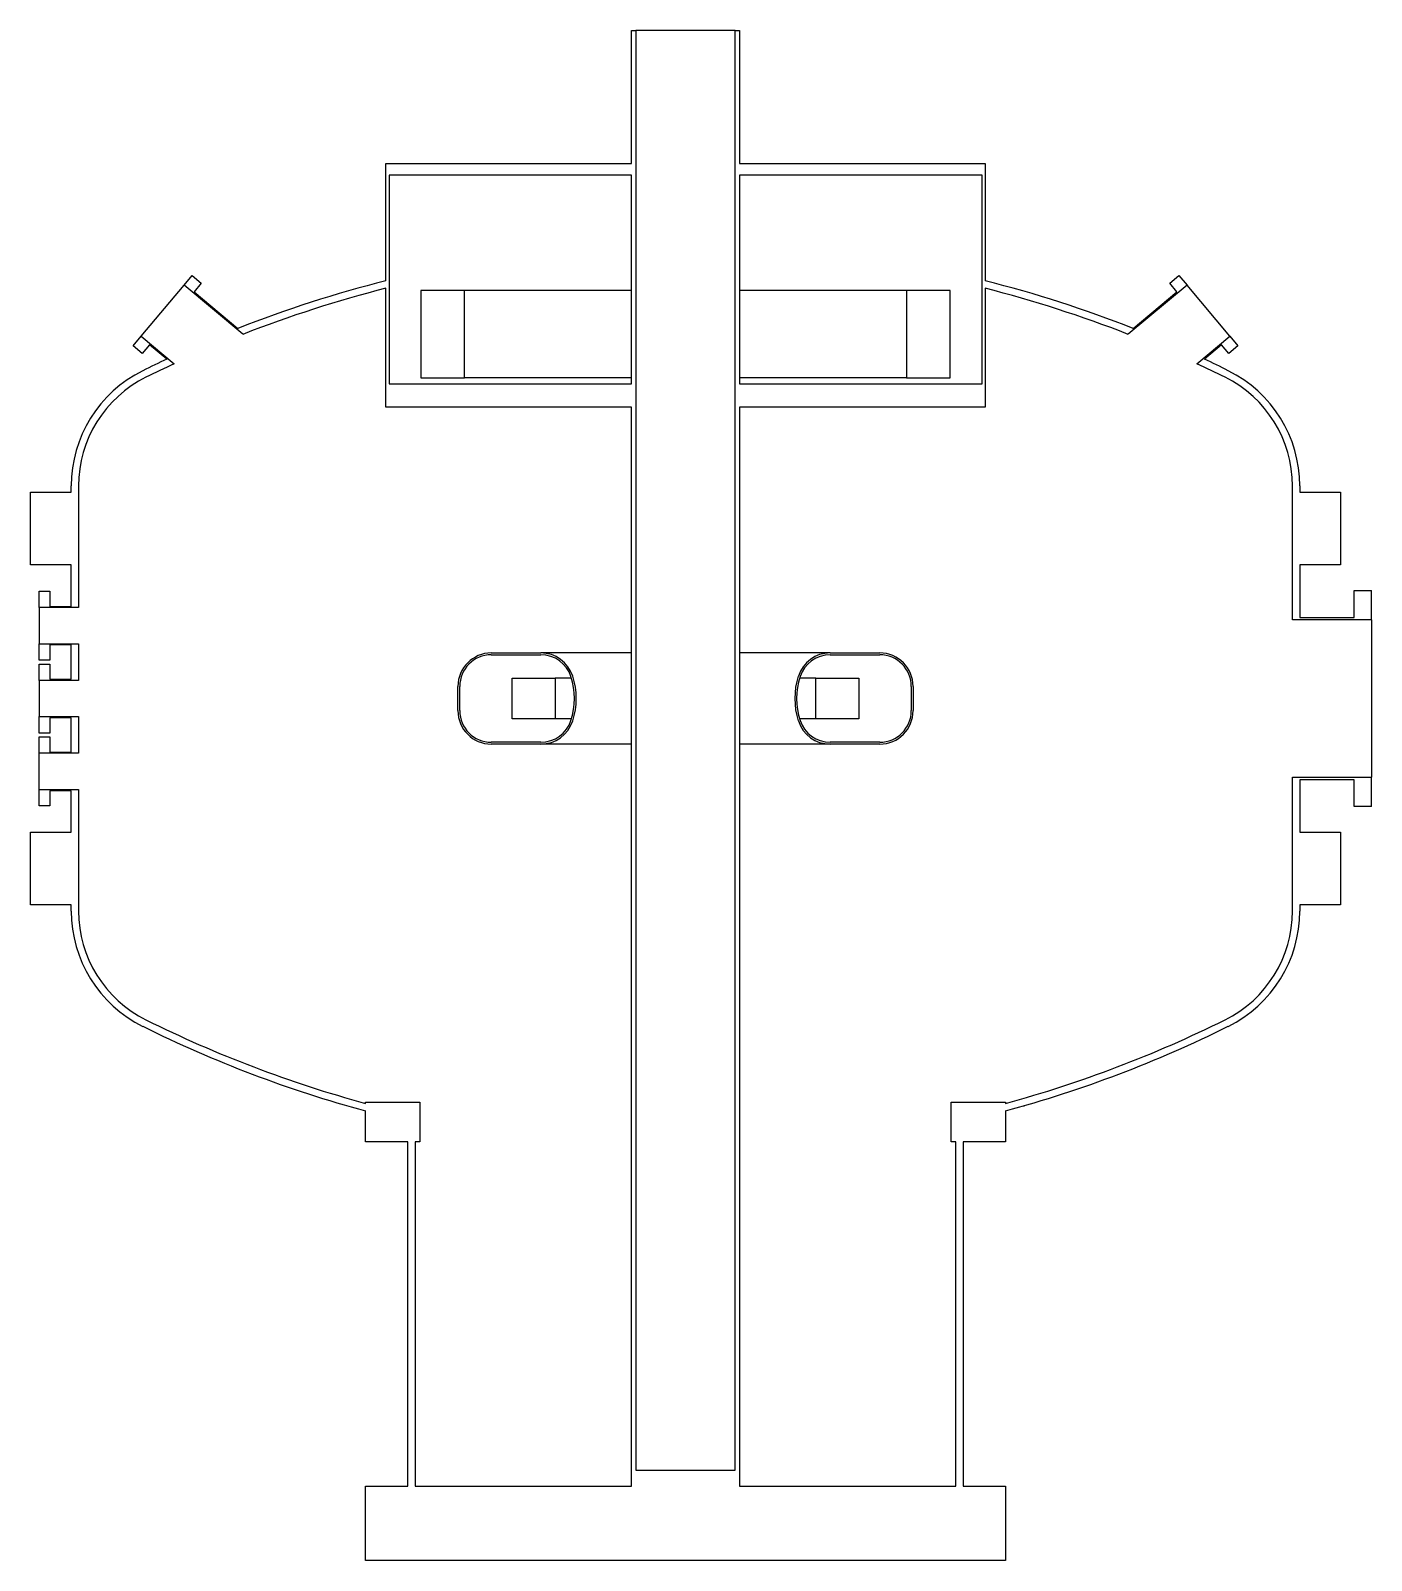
# Model space of a CAD drawing. Header units: millimetres. Extents: x -1079 to 1130, y -1419 to 1100.
import ezdxf

# ---------------------------------------------------------------- set-up
doc = ezdxf.new("R2010")
doc.units = ezdxf.units.MM
doc.layers.add('MAIN', color=7, linetype='Continuous')

msp = doc.modelspace()

# ---------------------------------------------------------------- linework, layer by layer
at = {"layer": 'MAIN', "color": 7, "linetype": 'Continuous'}
for p, q in [((-89.1, 1100), (-82, 1100)), ((-89.1, 881), (-89.1, 1100)), ((82, 1100), (-82, 1100)), ((-82, 1100), (-82, -1271)), ((82, 1100), (89.1, 1100)), ((82, -1271), (82, 1100)), ((89.1, 1100), (89.1, 881)), ((-493.5, 881), (-89.1, 881)), ((-493.5, 688.1), (-493.5, 881)), ((-488.5, 862), (-488.5, 518)), ((-89.1, 862), (-488.5, 862)), ((-89.1, 518), (-89.1, 862)), ((89.1, 881), (493.5, 881)), ((488.5, 862), (89.1, 862)), ((89.1, 862), (89.1, 518)), ((488.5, 518), (488.5, 862)), ((493.5, 881), (493.5, 688.1)), ((-896.7, 596.9), (-826.2, 681)), ((-826.2, 681), (-812.9, 696.8)), ((-729.4, 599.8), (-826.2, 681)), ((-812.9, 696.8), (-797.7, 684.1)), ((-797.7, 684.1), (-809.6, 669.9)), ((826.2, 681), (729.4, 599.8)), ((797.7, 684.1), (812.9, 696.8)), ((809.6, 669.9), (797.7, 684.1)), ((812.9, 696.8), (826.2, 681)), ((896.7, 596.9), (826.2, 681)), ((-809.6, 669.9), (-737.6, 609.5)), ((-493.5, 480), (-493.5, 675.7)), ((-436, 672), (-436, 528)), ((-364, 672), (-436, 672)), ((-89.1, 672), (-364, 672)), ((-364, 528), (-364, 672)), ((364, 672), (89.1, 672)), ((364, 672), (364, 528)), ((436, 672), (364, 672)), ((436, 528), (436, 672)), ((493.5, 675.7), (493.5, 480)), ((737.6, 609.5), (809.6, 669.9)), ((-910, 581), (-896.7, 596.9)), ((-894.9, 568.3), (-910, 581)), ((-896.7, 596.9), (-842.6, 551.4)), ((-882.9, 582.5), (-894.9, 568.3)), ((-854.8, 558.9), (-882.9, 582.5)), ((842.6, 551.4), (896.7, 596.9)), ((882.9, 582.5), (854.8, 558.9)), ((894.9, 568.3), (882.9, 582.5)), ((910, 581), (894.9, 568.3)), ((896.7, 596.9), (910, 581)), ((-488.5, 518), (-89.1, 518)), ((-436, 528), (-364, 528)), ((-89.1, 528), (-364, 528)), ((364, 528), (89.1, 528)), ((89.1, 518), (488.5, 518)), ((364, 528), (436, 528)), ((-89.1, 480), (-493.5, 480)), ((-89.1, -1297), (-89.1, 480)), ((89.1, 480), (89.1, -1297)), ((493.5, 480), (89.1, 480)), ((-1079, 340), (-1012, 340)), ((-1079, 220), (-1079, 340)), ((-1012, 340), (-1012, 350)), ((-1000, 350), (-1000, 149.8)), ((1000, 129.4), (1000, 350)), ((1012, 350), (1012, 340)), ((1012, 340), (1079, 340)), ((1079, 340), (1079, 220)), ((-1012, 220), (-1079, 220)), ((-1012, 151.8), (-1012, 220)), ((1012, 220), (1012, 133.7)), ((1079, 220), (1012, 220)), ((-1065, 176.8), (-1047.5, 176.8)), ((-1065, 149.8), (-1065, 176.8)), ((-1047.5, 176.8), (-1047.5, 151.8)), ((1101.4, 178), (1130, 178)), ((1101.4, 133.7), (1101.4, 178)), ((1130, 129.4), (1130, 178)), ((-1047.5, 151.8), (-1012, 151.8)), ((-1065, 149.8), (-1065, 90.2)), ((-1000, 149.8), (-1065, 149.8)), ((1130, 129.4), (1000, 129.4)), ((1012, 133.7), (1101.4, 133.7)), ((1130, 129.4), (1130, -129.4)), ((-1065, 90.2), (-1000, 90.2)), ((-1065, 63.2), (-1065, 90.2)), ((-1012, 88.2), (-1047.5, 88.2)), ((-1047.5, 88.2), (-1047.5, 63.2)), ((-1012, 31.8), (-1012, 88.2)), ((-1000, 90.2), (-1000, 29.8)), ((-1047.5, 63.2), (-1065, 63.2)), ((-1065, 29.8), (-1065, 56.8)), ((-1065, 56.8), (-1047.5, 56.8)), ((-1047.5, 56.8), (-1047.5, 31.8)), ((-320, 75), (-238.2, 75)), ((-320, 72), (-238.2, 72)), ((-89.1, 75), (-238.2, 75)), ((238.2, 75), (89.1, 75)), ((238.2, 75), (320, 75)), ((238.2, 72), (320, 72)), ((-1065, 29.8), (-1065, -29.8)), ((-1000, 29.8), (-1065, 29.8)), ((-1047.5, 31.8), (-1012, 31.8)), ((-285.4, 33.6), (-214.6, 33.6)), ((-285.4, -33.6), (-285.4, 33.6)), ((-187.9, 33.6), (-214.6, 33.6)), ((-214.6, 33.6), (-214.6, -33.6)), ((214.6, 33.6), (187.9, 33.6)), ((214.6, -33.6), (214.6, 33.6)), ((214.6, 33.6), (285.4, 33.6)), ((285.4, 33.6), (285.4, -33.6)), ((-375, -20), (-375, 20)), ((-372, -20), (-372, 20)), ((372, 20), (372, -20)), ((375, 20), (375, -20)), ((-1065, -56.8), (-1065, -29.8)), ((-1065, -29.8), (-1000, -29.8)), ((-1047.5, -31.8), (-1047.5, -56.8)), ((-1012, -31.8), (-1047.5, -31.8)), ((-1012, -88.2), (-1012, -31.8)), ((-1000, -29.8), (-1000, -90.2)), ((-214.6, -33.6), (-285.4, -33.6)), ((-187.9, -33.6), (-214.6, -33.6)), ((214.6, -33.6), (187.9, -33.6)), ((285.4, -33.6), (214.6, -33.6)), ((-1047.5, -56.8), (-1065, -56.8)), ((-1065, -63.2), (-1047.5, -63.2)), ((-1065, -90.2), (-1065, -63.2)), ((-1047.5, -63.2), (-1047.5, -88.2)), ((-238.2, -72), (-320, -72)), ((-238.2, -75), (-320, -75)), ((-89.1, -75), (-238.2, -75)), ((238.2, -75), (89.1, -75)), ((320, -72), (238.2, -72)), ((320, -75), (238.2, -75)), ((-1065, -149.8), (-1065, -90.2)), ((-1000, -90.2), (-1065, -90.2)), ((-1047.5, -88.2), (-1012, -88.2)), ((-1065, -176.8), (-1065, -149.8)), ((-1065, -149.8), (-1000, -149.8)), ((-1000, -149.8), (-1000, -350)), ((1000, -129.4), (1130, -129.4)), ((1000, -350), (1000, -129.4)), ((1012, -133.7), (1012, -220)), ((1101.4, -133.7), (1012, -133.7)), ((1101.4, -178), (1101.4, -133.7)), ((1130, -178), (1130, -129.4)), ((-1012, -151.8), (-1047.5, -151.8)), ((-1047.5, -151.8), (-1047.5, -176.8)), ((-1012, -220), (-1012, -151.8)), ((-1047.5, -176.8), (-1065, -176.8)), ((1130, -178), (1101.4, -178)), ((-1079, -220), (-1012, -220)), ((-1079, -340), (-1079, -220)), ((1012, -220), (1079, -220)), ((1079, -220), (1079, -340)), ((-1012, -340), (-1079, -340)), ((-1012, -350), (-1012, -340)), ((1012, -340), (1012, -350)), ((1079, -340), (1012, -340)), ((-527, -665), (-437.5, -665)), ((-527, -666.9), (-527, -665)), ((-527, -730), (-527, -679.3)), ((-437.5, -665), (-437.5, -730)), ((437.5, -665), (527, -665)), ((437.5, -730), (437.5, -665)), ((527, -665), (527, -666.9)), ((527, -679.3), (527, -730)), ((558, -671.7), (557.8, -670.7)), ((-457.5, -730), (-527, -730)), ((-457.5, -1297), (-457.5, -730)), ((-445.5, -730), (-445.5, -1297)), ((-437.5, -730), (-445.5, -730)), ((445.5, -730), (437.5, -730)), ((445.5, -1297), (445.5, -730)), ((457.5, -730), (457.5, -1297)), ((527, -730), (457.5, -730)), ((-82, -1271), (82, -1271)), ((-527, -1297), (-457.5, -1297)), ((-527, -1419.4), (-527, -1297)), ((-445.5, -1297), (-89.1, -1297)), ((89.1, -1297), (445.5, -1297)), ((457.5, -1297), (527, -1297)), ((527, -1297), (527, -1419.4)), ((527, -1419.4), (-527, -1419.4))]:
    msp.add_line(p, q, dxfattribs=at)
for centre, radius, start, end in [((0, -1262.5), 2012, 104.1983, 111.5074), ((0, -1262.5), 2012, 68.4926, 75.8017), ((0, -1262.5), 2000, 104.2853, 111.3892), ((0, -1262.5), 2000, 68.6108, 75.7147), ((0, -1262.5), 2012, 115.1411, 116.3878), ((0, -1262.5), 2012, 63.6122, 64.8589), ((-800, 350), 212, 116.3878, 180), ((-800, 350), 200, 116.3878, 180), ((0, -1262.5), 2000, 114.9153, 116.3878), ((0, -1262.5), 2000, 63.6122, 65.0847), ((800, 350), 200, 0, 63.6122), ((800, 350), 212, 0, 63.6122), ((-320, 20), 55, 90, 180), ((-320, 20), 52, 90, 180), ((-238.2, 20), 55, 17.9202, 90), ((-238.2, 20), 52, 17.9202, 90), ((238.2, 20), 55, 90, 162.0798), ((238.2, 20), 52, 90, 162.0798), ((320, 20), 55, 0, 90), ((320, 20), 52, 0, 90), ((-300, 0), 117, 342.0798, 17.9202), ((-300, 0), 120, 342.0798, 17.9202), ((300, 0), 120, 162.0798, 197.9202), ((300, 0), 117, 162.0798, 197.9202), ((-320, -20), 55, 180, 270), ((-320, -20), 52, 180, 270), ((320, -20), 55, 270, 0), ((320, -20), 52, 270, 0), ((-238.2, -20), 52, 270, 342.0798), ((-238.2, -20), 55, 270, 342.0798), ((238.2, -20), 55, 197.9202, 270), ((238.2, -20), 52, 197.9202, 270), ((-800, -350), 212, 180, 243.6122), ((-800, -350), 200, 180, 243.6122), ((800, -350), 200, 296.3878, 0), ((800, -350), 212, 296.3878, 360), ((0, 1262.5), 2012, 243.6122, 254.8155), ((0, 1262.5), 2000, 243.6122, 254.7222), ((0, 1262.5), 2000, 285.2778, 296.3878), ((0, 1262.5), 2012, 285.1845, 296.3878)]:
    msp.add_arc(centre, radius, start, end, dxfattribs=at)

doc.saveas('drawing.dxf')
